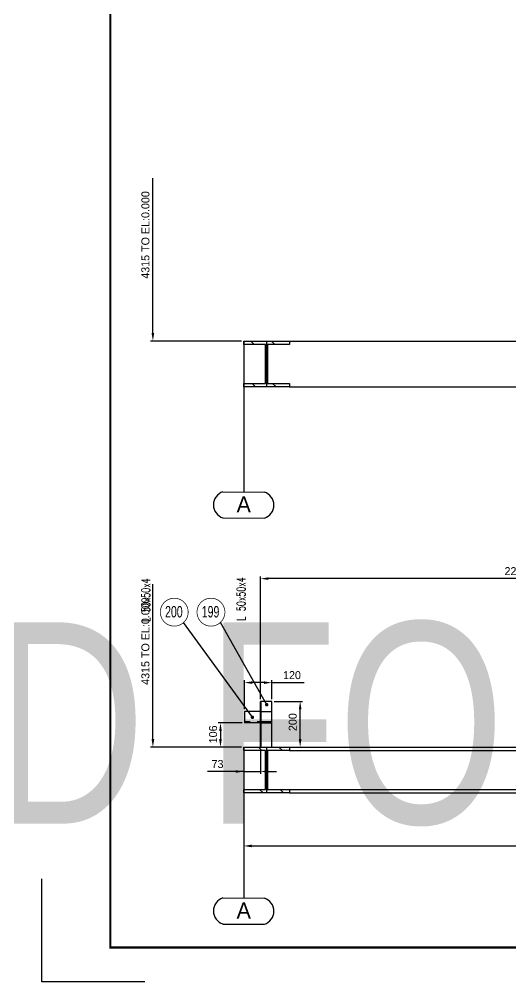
# Model space of a CAD drawing. Header units: millimetres. Extents: x 0 to 16187, y -20471 to 6290.
# Drawn here: x 1380.4 to 1595.1, y 2597.1 to 3017.6 of the extents above; entities that cross this region are included whole.
import ezdxf
from ezdxf.enums import TextEntityAlignment as Align

# ---------------------------------------------------------------- set-up
doc = ezdxf.new("R2018")
doc.units = ezdxf.units.MM
doc.header["$PDSIZE"] = -1
doc.linetypes.add('HIDDEN', pattern=[9.525, 6.35, -3.175])
doc.layers.add('BORDER1', color=3, linetype='Continuous')
doc.layers.add('BORDER2', color=7, linetype='Continuous')
doc.styles.add('MtXpl_txt_shx', font='txt.shx', dxfattribs={"height": 0.2})
doc.styles.add('ROMANC', font='ROMANC', dxfattribs={"height": 5})
doc.styles.add('ROMANS', font='ROMANS.shx', dxfattribs={"width": 0.8})
doc.styles.add('ROMANT', font='ROMANT', dxfattribs={"height": 4})
doc.styles.add('SLDTEXTSTYLE2', font='TXT', dxfattribs={"width": 0.686449})
doc.dimstyles.new('AM_ISO', dxfattribs={"dimtxt": 3.5, "dimasz": 3.5, "dimexe": 1, "dimexo": 1, "dimgap": 1.5, "dimtad": 1, "dimdsep": 46, "dimtxsty": 'Standard', "dimcen": 0, "dimclrd": 1, "dimclre": 1, "dimclrt": 1, "dimadec": 0, "dimazin": 2, "dimtp": 0.1, "dimtm": 0.1, "dimtfac": 0.71, "dimtdec": 3, "dimtmove": 0, "dimatfit": 3, "dimfxl": 1, "dimlwd": -1, "dimlwe": -1, "dimarcsym": 1})
doc.dimstyles.new('AM_ISO$7', dxfattribs={"dimtxt": 3.5, "dimasz": 3.5, "dimexe": 1, "dimexo": 1, "dimgap": 1.5, "dimtad": 1, "dimtoh": 1, "dimdsep": 46, "dimtxsty": 'Standard', "dimcen": 0, "dimclrd": 1, "dimclre": 1, "dimclrt": 1, "dimadec": 0, "dimazin": 2, "dimtp": 0.1, "dimtm": 0.1, "dimtfac": 0.71, "dimtdec": 3, "dimtmove": 0, "dimatfit": 3, "dimfxl": 1, "dimlwd": -1, "dimlwe": -1, "dimarcsym": 1})
pattern_1 = [(135, (419.019, 715.6683), (-4.490128, -4.490128), [])]
pattern_2 = [(135, (419.019, 3612.7656), (-4.490128, -4.490128), [])]

# ---------------------------------------------------------------- blocks, each defined once
blk = doc.blocks.new('*D3811')
at = {"color": 1, "linetype": 'ByBlock'}
for p, q in [((1477.73, 2710.23), (1467.29, 2710.23)), ((1468.29, 2706.73), (1468.29, 2703.13)), ((1477.43, 2699.63), (1467.29, 2699.63))]:
    blk.add_line(p, q, dxfattribs=at)
at = {"color": 1}
for points in [[(1468.88, 2706.73), (1467.71, 2706.73), (1468.29, 2710.23)], [(1467.71, 2703.13), (1468.88, 2703.13), (1468.29, 2699.63)]]:
    blk.add_solid(points, dxfattribs=at)
at = {"layer": 'Defpoints', "color": 0}
for p in [(1478.73, 2710.23), (1468.29, 2699.63), (1478.43, 2699.63)]:
    blk.add_point(p, dxfattribs=at)
at = {"color": 1, "insert": (1463.29, 2705.21), "char_height": 3.5, "attachment_point": 2, "rotation": 90}
blk.add_mtext('106', dxfattribs=at)
blk = doc.blocks.new('*D3812')
at = {"color": 1, "linetype": 'ByBlock'}
for p, q in [((1491.73, 2719.63), (1504.09, 2719.63)), ((1503.09, 2703.13), (1503.09, 2716.13)), ((1491.73, 2699.63), (1504.09, 2699.63))]:
    blk.add_line(p, q, dxfattribs=at)
at = {"color": 1}
for points in [[(1503.67, 2716.13), (1502.5, 2716.13), (1503.09, 2719.63)], [(1502.5, 2703.13), (1503.67, 2703.13), (1503.09, 2699.63)]]:
    blk.add_solid(points, dxfattribs=at)
at = {"layer": 'Defpoints', "color": 0}
for p in [(1490.73, 2719.63), (1503.09, 2719.63), (1490.73, 2699.63)]:
    blk.add_point(p, dxfattribs=at)
at = {"color": 1, "insert": (1498.09, 2710.56), "char_height": 3.5, "attachment_point": 2, "rotation": 90}
blk.add_mtext('200', dxfattribs=at)
blk = doc.blocks.new('*U609')
at = {"layer": 'BORDER1', "color": 154, "true_color": 0x1859a9, "const_width": 1}
blk.add_lwpolyline([(1.81, 811), (1144, 811), (1144, 0), (0, 0), (0, 811)], close=True, dxfattribs=at)
at = {"layer": 'BORDER2'}
blk.add_lwpolyline([(15, -15), (-30, -15), (-30, 30)], dxfattribs=at)
at = {"layer": 'BORDER2', "flags": 8}
for tag, height, style, p in [('REV-A', 3.24, 'ROMANS', (986.93, 140.25)), ('RE-A', 8.06, 'ROMANT', (1084.63, 7.17))]:
    blk.add_attdef(tag, text='', height=height, dxfattribs=dict(at, style=style)).set_placement(p, align=Align.CENTER)
at = {"layer": 'BORDER2', "style": 'ROMANS', "width": 3.830216}
blk.add_attdef('DATE-A', text='', height=3.24, dxfattribs=at).set_placement((995.51, 140.25), (1008.51, 140.25), align=Align.FIT)
at = {"layer": 'BORDER2'}
for tag, height, style, p in [('DRN-A', 3.24, 'ROMANS', (1018.38, 140.25)), ('CHD-A', 3.24, 'ROMANS', (1032.35, 140.25)), ('APD-A', 3.24, 'ROMANS', (1046.64, 140.25)), ('CONS_CONT_VEND', 4.2, 'ROMANC', (1061.39, 72.83))]:
    blk.add_attdef(tag, text='', height=height, dxfattribs=dict(at, style=style)).set_placement(p, align=Align.CENTER)
at = {"layer": 'BORDER2', "style": 'ROMANS', "width": 0.8}
for tag, p, height in [('1:X', (997.23, 122.55), 3.5), ('LOC', (1042.74, 122.55), 3.5), ('PROJ_NO', (1118.64, 122.55), 3.5), ('CONS_DRG_NO', (1011, 63), 3)]:
    blk.add_attdef(tag, p, '', height=height, dxfattribs=at)
at = {"layer": 'BORDER2', "lineweight": 30, "width": 0.8, "flags": 104}
blk.add_attdef('COMMENTS-A', text='', height=2.2, dxfattribs=at).set_placement((1055.21, 142.07), align=Align.MIDDLE_LEFT)
at = {"layer": 'BORDER2', "style": 'ROMANS', "width": 0.8}
for tag, p in [('PROJECT_TITLE_1', (1061.07, 55.35)), ('PROJECT_TITLE_2', (1061.07, 49.3))]:
    blk.add_attdef(tag, text='', height=3.5, dxfattribs=at).set_placement(p, align=Align.MIDDLE)
at = {"layer": 'BORDER2', "style": 'ROMANT', "width": 0.8}
for tag, p in [('DRG_TITLE_1', (1061.07, 36.31)), ('DRG_TITLE_2', (1061.07, 28.31)), ('DRG_TITLE_3', (1061.07, 20.31))]:
    blk.add_attdef(tag, text='', height=5, dxfattribs=at).set_placement(p, align=Align.CENTER)
at = {"layer": 'BORDER2', "style": 'ROMANT'}
for tag, p in [('AR', (995, 7.17)), ('PA', (1011.74, 7.17)), ('DC', (1028.45, 7.17)), ('TS', (1120.84, 7.17))]:
    blk.add_attdef(tag, p, '', height=8.06, dxfattribs=at)
for tag, p in [('SRNO', (1074.7, 7.17)), ('SH', (1115.8, 7.18))]:
    blk.add_attdef(tag, text='', height=8.06, dxfattribs=at).set_placement(p, align=Align.RIGHT)
at = {"layer": 'BORDER2', "style": 'ROMANS', "flags": 2}
blk.add_attdef('TB_VERSION', text='', height=2, dxfattribs=at).set_placement((1, -1), align=Align.TOP_LEFT)
blk = doc.blocks.new('*D4464')
at = {"color": 1, "linetype": 'ByBlock'}
for p, q in [((1478.43, 2698.63), (1478.43, 2687.99)), ((1485.73, 2698.63), (1485.73, 2687.99)), ((1478.43, 2688.99), (1462.59, 2688.99)), ((1474.93, 2688.99), (1471.43, 2688.99)), ((1478.43, 2688.99), (1485.73, 2688.99)), ((1489.23, 2688.99), (1492.73, 2688.99))]:
    blk.add_line(p, q, dxfattribs=at)
at = {"color": 1}
for points in [[(1474.93, 2688.41), (1474.93, 2689.57), (1478.43, 2688.99)], [(1489.23, 2689.57), (1489.23, 2688.41), (1485.73, 2688.99)]]:
    blk.add_solid(points, dxfattribs=at)
at = {"layer": 'Defpoints', "color": 0}
for p in [(1478.43, 2699.63), (1485.73, 2699.63), (1485.73, 2688.99)]:
    blk.add_point(p, dxfattribs=at)
at = {"color": 1, "insert": (1467.01, 2692.24), "char_height": 3.5, "attachment_point": 5}
blk.add_mtext('73', dxfattribs=at)
blk = doc.blocks.new('*D4465')
at = {"color": 1, "linetype": 'ByBlock'}
for p, q in [((1478.73, 2716.23), (1478.73, 2728.82)), ((1487.23, 2727.82), (1482.23, 2727.82)), ((1490.73, 2720.63), (1490.73, 2728.82)), ((1490.73, 2727.82), (1504.81, 2727.82))]:
    blk.add_line(p, q, dxfattribs=at)
at = {"color": 1}
for points in [[(1482.23, 2728.4), (1482.23, 2727.23), (1478.73, 2727.82)], [(1487.23, 2727.23), (1487.23, 2728.4), (1490.73, 2727.82)]]:
    blk.add_solid(points, dxfattribs=at)
at = {"layer": 'Defpoints', "color": 0}
for p in [(1478.73, 2727.82), (1490.73, 2719.63), (1478.73, 2715.23)]:
    blk.add_point(p, dxfattribs=at)
at = {"color": 1, "insert": (1499.52, 2731.07), "char_height": 3.5, "attachment_point": 5}
blk.add_mtext('120', dxfattribs=at)
blk = doc.blocks.new('*D4471')
at = {"color": 1, "linetype": 'ByBlock'}
for p, q in [((1485.73, 2720.63), (1485.73, 2774.25)), ((1705.93, 2773.25), (1489.23, 2773.25)), ((1709.43, 2722.63), (1709.43, 2774.25))]:
    blk.add_line(p, q, dxfattribs=at)
at = {"color": 1}
for points in [[(1489.23, 2773.83), (1489.23, 2772.66), (1485.73, 2773.25)], [(1705.93, 2772.66), (1705.93, 2773.83), (1709.43, 2773.25)]]:
    blk.add_solid(points, dxfattribs=at)
at = {"layer": 'Defpoints', "color": 0}
for p in [(1485.73, 2773.25), (1709.43, 2721.63), (1485.73, 2719.63)]:
    blk.add_point(p, dxfattribs=at)
at = {"color": 1, "insert": (1597.58, 2776.5), "char_height": 3.5, "attachment_point": 5}
blk.add_mtext('2237', dxfattribs=at)
blk = doc.blocks.new('A$7E9318A25A27D')
at = {"color": 1}
blk.add_line((13.2, 77.36), (13.2, 11.43), dxfattribs=at)
at = {"color": 1, "ltscale": 0.2}
blk.add_line((4.15, 11.48), (22.25, 11.39), dxfattribs=at)
at = {"color": 1, "linetype": 'Continuous', "lineweight": 25}
blk.add_line((4.14, 0.09), (22.29, 0.01), dxfattribs=at)
at = {"color": 1, "ltscale": 0.2}
for centre, radius, start, end in [((5.98, 5.79), 5.98, 107.869, 252.0246), ((20.4, 5.69), 5.99, 287.9651, 71.9697)]:
    blk.add_arc(centre, radius, start, end, dxfattribs=at)
at = {"color": 1, "linetype": 'Continuous', "lineweight": 25}
blk.add_text('A', height=7, rotation=359.9537, dxfattribs=at).set_placement((10.1, 2.5))
blk = doc.blocks.new('*D4505')
at = {"color": 1, "linetype": 'ByBlock'}
for p, q in [((1478.43, 2678.63), (1478.43, 2655.46)), ((2109.83, 2678.63), (2109.83, 2655.46)), ((1481.93, 2656.46), (2106.33, 2656.46))]:
    blk.add_line(p, q, dxfattribs=at)
at = {"color": 1}
for points in [[(1481.93, 2657.05), (1481.93, 2655.88), (1478.43, 2656.46)], [(2106.33, 2655.88), (2106.33, 2657.05), (2109.83, 2656.46)]]:
    blk.add_solid(points, dxfattribs=at)
at = {"layer": 'Defpoints', "color": 0}
for p in [(1478.43, 2679.63), (2109.83, 2679.63), (2109.83, 2656.46)]:
    blk.add_point(p, dxfattribs=at)
at = {"color": 1, "insert": (1794.13, 2659.71), "char_height": 3.5, "attachment_point": 5}
blk.add_mtext('6314', dxfattribs=at)
blk = doc.blocks.new('*D5746')
at = {"color": 1, "linetype": 'ByBlock'}
for p, q in [((1438.76, 2880.56), (1438.76, 2948.22)), ((1477.43, 2877.06), (1437.76, 2877.06))]:
    blk.add_line(p, q, dxfattribs=at)
at = {"color": 1}
blk.add_solid([(1438.18, 2880.56), (1439.35, 2880.56), (1438.76, 2877.06)], dxfattribs=at)
at = {"layer": 'Defpoints', "color": 0}
for p in [(1438.76, 2969.71), (1478.43, 2969.71), (1478.43, 2877.06)]:
    blk.add_point(p, dxfattribs=at)
at = {"color": 1, "insert": (1435.51, 2923.39), "char_height": 3.5, "attachment_point": 5, "rotation": 90}
blk.add_mtext('4315 TO EL:0.000', dxfattribs=at)
blk = doc.blocks.new('*D5747')
at = {"color": 1, "linetype": 'ByBlock'}
for p, q in [((1438.76, 2703.13), (1438.76, 2770.79)), ((1477.43, 2699.63), (1437.76, 2699.63))]:
    blk.add_line(p, q, dxfattribs=at)
at = {"color": 1}
blk.add_solid([(1438.18, 2703.13), (1439.35, 2703.13), (1438.76, 2699.63)], dxfattribs=at)
at = {"layer": 'Defpoints', "color": 0}
for p in [(1438.76, 2792.29), (1478.43, 2792.29), (1478.43, 2699.63)]:
    blk.add_point(p, dxfattribs=at)
at = {"color": 1, "insert": (1435.51, 2745.96), "char_height": 3.5, "attachment_point": 5, "rotation": 90}
blk.add_mtext('4315 TO EL:0.000', dxfattribs=at)

msp = doc.modelspace()

# ---------------------------------------------------------------- hatches: boundary and pattern name
at = {"linetype": 'Continuous', "lineweight": 18}
h = msp.add_hatch(dxfattribs=at)
h.set_pattern_fill('ANSI31', scale=2, angle=90, style=0)
h.set_pattern_definition(pattern_1)
h.paths.add_polyline_path([(1488.42547, 2877.05729), (1478.42547, 2877.05729), (1478.42547, 2875.55729), (1487.97547, 2875.55729), (1487.97547, 2858.55729), (1478.42547, 2858.55729), (1478.42547, 2857.05729), (1488.42547, 2857.05729)], flags=0)
h = msp.add_hatch(dxfattribs=at)
h.set_pattern_fill('ANSI31', scale=2, angle=90, style=0)
h.set_pattern_definition(pattern_1)
h.paths.add_polyline_path([(1488.87547, 2858.55729), (1488.87547, 2875.55729), (1498.42547, 2875.55729), (1498.42547, 2877.05729), (1488.42547, 2877.05729), (1488.42547, 2857.05729), (1498.42547, 2857.05729), (1498.42547, 2858.55729)], flags=0)
h = msp.add_hatch(dxfattribs=at)
h.set_pattern_fill('ANSI31', scale=2, angle=90, style=0)
h.set_pattern_definition(pattern_2)
h.paths.add_polyline_path([(1488.42547, 2699.62906), (1478.42547, 2699.62906), (1478.42547, 2698.12906), (1487.97547, 2698.12906), (1487.97547, 2681.12906), (1478.42547, 2681.12906), (1478.42547, 2679.62906), (1488.42547, 2679.62906)], flags=0)
h = msp.add_hatch(dxfattribs=at)
h.set_pattern_fill('ANSI31', scale=2, angle=90, style=0)
h.set_pattern_definition(pattern_2)
h.paths.add_polyline_path([(1488.87547, 2681.12906), (1488.87547, 2698.12906), (1498.42547, 2698.12906), (1498.42547, 2699.62906), (1488.42547, 2699.62906), (1488.42547, 2679.62906), (1498.42547, 2679.62906), (1498.42547, 2681.12906)], flags=0)

# ---------------------------------------------------------------- linework, layer by layer
at = {"color": 7, "linetype": 'Continuous', "lineweight": 25}
for p, q in [((1478.42547, 2875.55729), (1478.42547, 2877.05729)), ((1478.42547, 2877.05729), (1488.42547, 2877.05729)), ((1488.42547, 2877.05729), (1488.42547, 2857.05729)), ((1488.42547, 2877.05729), (1498.42547, 2877.05729)), ((1498.42547, 2877.05729), (1498.42547, 2875.55729)), ((1487.97547, 2875.55729), (1478.42547, 2875.55729)), ((1487.97547, 2858.55729), (1487.97547, 2875.55729)), ((1498.42547, 2875.55729), (1488.87547, 2875.55729)), ((1488.87547, 2875.55729), (1488.87547, 2858.55729)), ((1478.42547, 2857.05729), (1478.42547, 2858.55729)), ((1478.42547, 2858.55729), (1487.97547, 2858.55729)), ((1488.42547, 2857.05729), (1478.42547, 2857.05729)), ((1498.42547, 2857.05729), (1488.42547, 2857.05729)), ((1488.87547, 2858.55729), (1498.42547, 2858.55729)), ((1498.42547, 2858.55729), (1498.42547, 2857.05729)), ((1485.72547, 2699.62906), (1485.72547, 2719.62906)), ((1486.12547, 2719.62906), (1485.72547, 2719.62906)), ((1486.12547, 2699.62906), (1486.12547, 2719.62906)), ((1490.72547, 2719.62906), (1486.12547, 2719.62906)), ((1490.72547, 2699.62906), (1490.72547, 2719.62906)), ((1485.72547, 2715.22906), (1478.72547, 2715.22906)), ((1478.72547, 2715.22906), (1478.72547, 2710.22906)), ((1485.72547, 2710.22906), (1478.72547, 2710.22906)), ((1478.42547, 2698.12906), (1478.42547, 2699.62906)), ((1478.42547, 2699.62906), (1488.42547, 2699.62906)), ((1488.42547, 2699.62906), (1488.42547, 2679.62906)), ((1488.42547, 2699.62906), (1498.42547, 2699.62906)), ((1498.42547, 2699.62906), (1701.42547, 2699.62906)), ((1498.42547, 2699.62906), (1498.42547, 2698.12906)), ((1487.97547, 2698.12906), (1478.42547, 2698.12906)), ((1487.97547, 2681.12906), (1487.97547, 2698.12906)), ((1498.42547, 2698.12906), (1488.87547, 2698.12906)), ((1488.87547, 2698.12906), (1488.87547, 2681.12906)), ((1498.42547, 2698.12906), (1701.42547, 2698.12906)), ((1478.42547, 2679.62906), (1478.42547, 2681.12906)), ((1478.42547, 2681.12906), (1487.97547, 2681.12906)), ((1488.42547, 2679.62906), (1478.42547, 2679.62906)), ((1498.42547, 2679.62906), (1488.42547, 2679.62906)), ((1488.87547, 2681.12906), (1498.42547, 2681.12906)), ((1498.42547, 2681.12906), (1701.42547, 2681.12906)), ((1498.42547, 2681.12906), (1498.42547, 2679.62906)), ((1498.42547, 2679.62906), (1701.42547, 2679.62906))]:
    msp.add_line(p, q, dxfattribs=at)
for p, q in [((1498.42547, 2877.05729), (1701.42547, 2877.05729)), ((1498.42547, 2857.05729), (1701.42547, 2857.05729))]:
    msp.add_line(p, q)
at = {"color": 2, "linetype": 'HIDDEN', "lineweight": 25}
for p, q in [((1485.72547, 2715.22906), (1490.72547, 2715.22906)), ((1490.72547, 2710.72906), (1478.72547, 2710.72906)), ((1485.72547, 2710.22906), (1490.72547, 2710.22906))]:
    msp.add_line(p, q, dxfattribs=at)
at = {"color": 4, "const_width": 0.3125}
msp.add_lwpolyline([(1442.0002, 2758.60046, -1), (1454.1877, 2758.60046, -1)], format="xyb", close=True, dxfattribs=at)
at = {"color": 2, "const_width": 0.3125}
msp.add_lwpolyline([(1458.03391, 2758.60046, -1), (1470.22141, 2758.60046, -1)], format="xyb", close=True, dxfattribs=at)

# ---------------------------------------------------------------- block references
for p in [(1465.22397, 2799.6943), (1465.22397, 2622.26607)]:
    msp.add_blockref('A$7E9318A25A27D', p)
at = {"layer": 'BORDER1'}
ref = msp.add_blockref('*U609', (30, 2612.13313), dxfattribs=at)
lines = msp.add_mtext('\\W0.80000;ISSUED FOR REVIEW\\P', dxfattribs={"layer": 'BORDER2', "insert": (1085.20997, 2754.20756), "char_height": 88, "attachment_point": 1})
ref.add_attrib('COMMENTS-A', '', (1085.20997, 2754.20756), dxfattribs={"flags": 104}).embed_mtext(lines)
msp.add_blockref('*U609', (1420.17862, 2612.13313), dxfattribs=at)

# ---------------------------------------------------------------- texts
at = {"color": 4, "lineweight": 25, "style": 'MtXpl_txt_shx', "width": 0.6875}
msp.add_text('L 50x50x4', height=3.75, rotation=90, dxfattribs=at).set_placement((1437.52996, 2754.38133))
at = {"color": 2, "lineweight": 25, "style": 'MtXpl_txt_shx', "width": 0.6875}
msp.add_text('L 50x50x4', height=3.75, rotation=90, dxfattribs=at).set_placement((1479.16103, 2754.8421))
at = {"color": 4, "lineweight": 25, "style": 'SLDTEXTSTYLE2', "width": 0.686449}
msp.add_text('200', height=5, dxfattribs=at).set_placement((1447.92748, 2758.79343), align=Align.MIDDLE_CENTER)
at = {"color": 2, "lineweight": 25, "style": 'SLDTEXTSTYLE2', "width": 0.686449}
msp.add_text('199', height=5, dxfattribs=at).set_placement((1463.96118, 2758.79343), align=Align.MIDDLE_CENTER)

# ---------------------------------------------------------------- dimensions: what is measured, and where the dimension line sits
for base, p1, p2, picture, middle in [((1438.76433, 2969.71384), (1478.42547, 2877.05729), (1478.42547, 2969.71384), '*D5746', (1435.51433, 2923.38556)), ((1438.76433, 2792.28561), (1478.42547, 2699.62906), (1478.42547, 2792.28561), '*D5747', (1435.51433, 2745.95733))]:
    dim = msp.add_linear_dim(base=base, p1=p1, p2=p2, angle=90, text='4315 TO EL:0.000', dimstyle='AM_ISO', override={"dimtxt": 3.5, "dimtxsty": 'Standard', "dimse2": 1, "dimsd2": 1})
    dim.commit()
    dim.dimension.update_dxf_attribs({"geometry": picture, "text_midpoint": middle})
dim = msp.add_linear_dim(base=(1485.72547, 2773.24701), p1=(1709.42547, 2721.62906), p2=(1485.72547, 2719.62906), dimstyle='AM_ISO', override={"dimtxt": 3.5, "dimlfac": 10})
dim.commit()
dim.dimension.update_dxf_attribs({"geometry": '*D4471', "text_midpoint": (1597.57547, 2776.49701)})
for base, p1, p2, picture, middle in [((1478.72547, 2727.81624), (1490.72547, 2719.62906), (1478.72547, 2715.22906), '*D4465', (1499.51714, 2727.81624)), ((1485.72547, 2688.99061), (1478.42547, 2699.62906), (1485.72547, 2699.62906), '*D4464', (1467.00881, 2688.99061)), ((2109.82547, 2656.46341), (1478.42547, 2679.62906), (2109.82547, 2679.62906), '*D4505', (1794.12547, 2656.46341))]:
    dim = msp.add_linear_dim(base=base, p1=p1, p2=p2, dimstyle='AM_ISO', override={"dimtxt": 3.5, "dimlfac": 10})
    dim.commit()
    dim.dimension.update_dxf_attribs({"geometry": picture, "text_midpoint": middle, "dimtype": 160})
for base, p1, p2, picture, middle in [((1503.08546, 2719.62906), (1490.72547, 2699.62906), (1490.72547, 2719.62906), '*D3812', (1503.08546, 2710.55609)), ((1468.29269, 2699.62906), (1478.72547, 2710.22906), (1478.42547, 2699.62906), '*D3811', (1468.29269, 2705.20673))]:
    dim = msp.add_linear_dim(base=base, p1=p1, p2=p2, angle=90, dimstyle='AM_ISO', override={"dimtxt": 3.5, "dimlfac": 10})
    dim.commit()
    dim.dimension.update_dxf_attribs({"geometry": picture, "text_midpoint": middle, "dimtype": 160})

# ---------------------------------------------------------------- leaders
at = {"color": 4}
msp.add_leader([(1482.22547, 2712.66222), (1452.20413, 2754.10154)], dimstyle='AM_ISO$7', override={"dimasz": 1.5, "dimldrblk": 'Dot'}, dxfattribs=at)
at = {"color": 2}
msp.add_leader([(1488.48663, 2718.15483), (1468.23784, 2754.10154)], dimstyle='AM_ISO$7', override={"dimasz": 1.5, "dimldrblk": 'Dot'}, dxfattribs=at)

doc.saveas('drawing.dxf')
